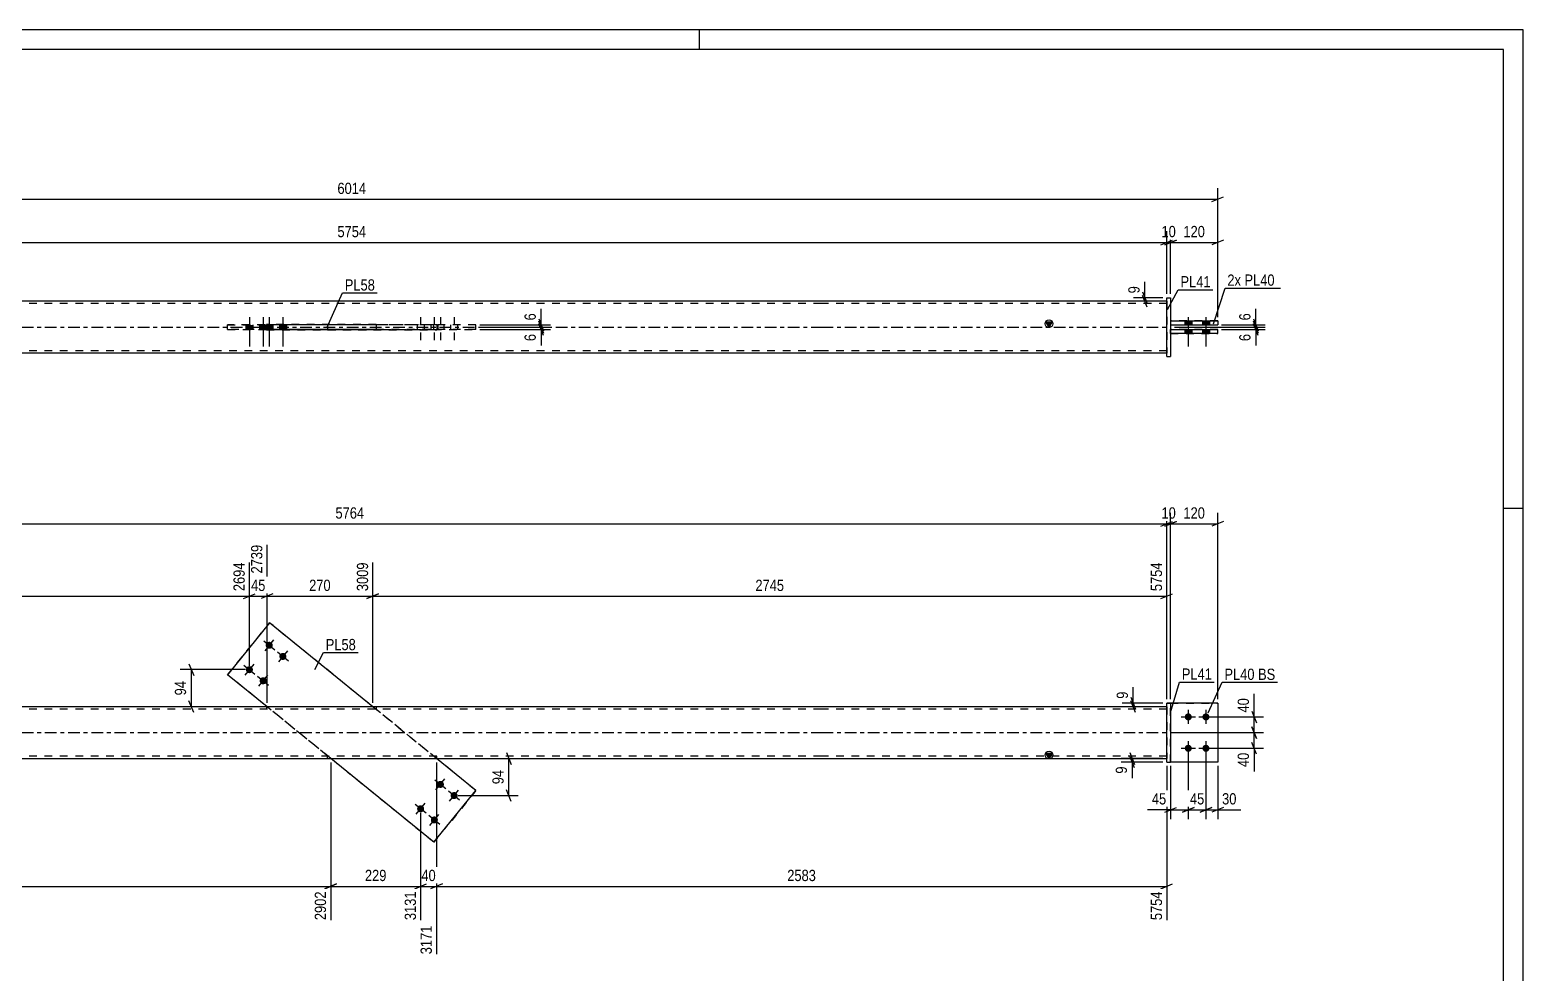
# Model space of a CAD drawing. Header units: millimetres. Extents: x 0 to 594, y 0 to 420.
# Drawn here: x 213.3 to 594, y 179.6 to 420 of the extents above; entities that cross this region are included whole.
import ezdxf

# ---------------------------------------------------------------- set-up
doc = ezdxf.new("R2010")
doc.units = ezdxf.units.MM
doc.linetypes.add('DXK_LINE_DOT2', pattern=[3.9198, 1.9599, -1.9599])
doc.linetypes.add('DXK_LINE_DOT3', pattern=[5.9187, 2.979, -0.9799, 0.9799, -0.9799])
doc.styles.add('Arial Narrow', font='ARIALN.TTF', dxfattribs={"height": 0.2})

# ---------------------------------------------------------------- blocks, each defined once
blk = doc.blocks.new('Unknown-582685594-1127')
at = {"color": 5, "linetype": 'Continuous'}
for p, q in [((594, 420), (0, 420)), ((384, 415), (384, 420)), ((594, 0), (594, 420)), ((589, 415), (5, 415)), ((589, 5), (589, 415)), ((594, 298), (589, 298))]:
    blk.add_line(p, q, dxfattribs=at)
blk = doc.blocks.new('Part-582685594-1683 - 1672')
at = {"linetype": 'Continuous'}
blk.add_hatch(color=2, dxfattribs=at).paths.add_polyline_path([(473.14, 234.32), (472.34, 235.72), (473.94, 235.72)])
at = {"color": 2, "linetype": 'Continuous'}
for p, q in [((415.04, 247.52), (175.74, 247.52)), ((503.14, 247.52), (415.14, 247.52)), ((175.74, 234.32), (415.04, 234.32)), ((415.14, 234.32), (503.14, 234.32)), ((473.14, 234.32), (472.34, 235.72)), ((472.34, 235.72), (473.94, 235.72)), ((473.94, 235.72), (473.14, 234.32))]:
    blk.add_line(p, q, dxfattribs=at)
at = {"color": 7, "linetype": 'DXK_LINE_DOT2'}
for p, q in [((273.69, 247.52), (273.69, 246.92)), ((301.59, 247.52), (301.59, 246.92)), ((503.14, 247.52), (503.14, 234.32)), ((415.04, 246.92), (175.74, 246.92)), ((503.14, 246.92), (415.14, 246.92)), ((415.04, 234.92), (175.74, 234.92)), ((289.2, 234.32), (289.2, 234.92)), ((317.1, 234.32), (317.1, 234.92)), ((503.14, 234.92), (415.14, 234.92))]:
    blk.add_line(p, q, dxfattribs=at)
at = {"color": 7, "linetype": 'DXK_LINE_DOT3'}
for p, q in [((175.74, 240.92), (415.04, 240.92)), ((415.14, 240.92), (503.14, 240.92))]:
    blk.add_line(p, q, dxfattribs=at)
at = {"color": 2, "linetype": 'Continuous'}
blk.add_circle((473.14, 235.22), 1, dxfattribs=at)
blk = doc.blocks.new('Part-582685594-1688 - 1672')
at = {"color": 2, "linetype": 'Continuous'}
for p, q in [((516.14, 248.42), (504.14, 248.42)), ((516.14, 248.42), (516.14, 248.42)), ((516.14, 248.42), (516.14, 233.42)), ((516.14, 233.42), (504.14, 233.42))]:
    blk.add_line(p, q, dxfattribs=at)
at = {"color": 7, "linetype": 'DXK_LINE_DOT2'}
for p, q in [((516.14, 248.42), (504.14, 248.42)), ((504.14, 248.42), (504.14, 248.42)), ((504.14, 233.42), (504.14, 248.42)), ((516.14, 248.42), (516.14, 248.42)), ((516.14, 233.42), (504.14, 233.42))]:
    blk.add_line(p, q, dxfattribs=at)
blk = doc.blocks.new('Part-582685594-1693 - 1672')
at = {"color": 7, "linetype": 'DXK_LINE_DOT2'}
for p, q in [((504.14, 248.42), (516.14, 248.42)), ((516.14, 248.42), (504.14, 248.42)), ((504.14, 248.42), (504.14, 248.42)), ((504.14, 233.42), (504.14, 248.42)), ((516.14, 248.42), (516.14, 248.42)), ((516.14, 248.42), (516.14, 233.42)), ((516.14, 233.42), (504.14, 233.42)), ((516.14, 233.42), (504.14, 233.42))]:
    blk.add_line(p, q, dxfattribs=at)
blk = doc.blocks.new('Part-582685594-1698 - 1672')
at = {"color": 2, "linetype": 'Continuous'}
for p, q in [((504.14, 248.42), (503.14, 248.42)), ((503.14, 233.42), (503.14, 248.42)), ((504.14, 248.42), (504.14, 233.42)), ((503.14, 233.42), (503.14, 233.42)), ((503.14, 233.42), (504.14, 233.42))]:
    blk.add_line(p, q, dxfattribs=at)
at = {"color": 7, "linetype": 'DXK_LINE_DOT2'}
for p, q in [((503.14, 248.42), (503.14, 248.42)), ((503.14, 248.42), (504.14, 248.42)), ((504.14, 248.42), (504.14, 248.42)), ((503.14, 233.42), (504.14, 233.42))]:
    blk.add_line(p, q, dxfattribs=at)
blk = doc.blocks.new('Part-582685594-1718 - 1672')
at = {"color": 2, "linetype": 'Continuous'}
for p, q in [((274.46, 268.87), (263.74, 255.68)), ((274.46, 268.87), (274.46, 268.87)), ((300.75, 247.52), (274.46, 268.87)), ((273.79, 247.52), (263.74, 255.68)), ((263.74, 255.68), (263.74, 255.68)), ((316.32, 212.96), (290.04, 234.32)), ((327.04, 226.16), (317, 234.32)), ((316.32, 212.96), (327.04, 226.16)), ((327.04, 226.16), (327.04, 226.16)), ((316.32, 212.96), (316.32, 212.96))]:
    blk.add_line(p, q, dxfattribs=at)
at = {"color": 7, "linetype": 'DXK_LINE_DOT2'}
for p, q in [((263.74, 255.68), (274.46, 268.87)), ((327.04, 226.16), (274.46, 268.87)), ((316.32, 212.96), (263.74, 255.68)), ((290.04, 234.32), (273.79, 247.52)), ((317, 234.32), (300.75, 247.52)), ((327.04, 226.16), (316.32, 212.96))]:
    blk.add_line(p, q, dxfattribs=at)
blk = doc.blocks.new('Bolt-582685594-1719 - 1672')
at = {"linetype": 'Continuous'}
for points in [[(508.64, 245.82), (508.83, 245.8), (509.01, 245.74), (509.17, 245.65), (509.31, 245.52), (509.42, 245.37), (509.49, 245.2), (509.53, 245.01), (509.53, 244.82), (509.49, 244.64), (509.42, 244.47), (509.31, 244.32), (509.17, 244.19), (509.01, 244.1), (508.83, 244.04), (508.64, 244.02), (508.45, 244.04), (508.27, 244.1), (508.11, 244.19), (507.97, 244.32), (507.86, 244.47), (507.78, 244.64), (507.74, 244.82), (507.74, 245.01), (507.78, 245.2), (507.86, 245.37), (507.97, 245.52), (508.11, 245.65), (508.27, 245.74), (508.45, 245.8)], [(513.14, 245.82), (513.33, 245.8), (513.51, 245.74), (513.67, 245.65), (513.81, 245.52), (513.92, 245.37), (513.99, 245.2), (514.03, 245.01), (514.03, 244.82), (513.99, 244.64), (513.92, 244.47), (513.81, 244.32), (513.67, 244.19), (513.51, 244.1), (513.33, 244.04), (513.14, 244.02), (512.95, 244.04), (512.77, 244.1), (512.61, 244.19), (512.47, 244.32), (512.36, 244.47), (512.28, 244.64), (512.24, 244.82), (512.24, 245.01), (512.28, 245.2), (512.36, 245.37), (512.47, 245.52), (512.61, 245.65), (512.77, 245.74), (512.95, 245.8)], [(508.64, 237.82), (508.83, 237.8), (509.01, 237.74), (509.17, 237.65), (509.31, 237.52), (509.42, 237.37), (509.49, 237.2), (509.53, 237.01), (509.53, 236.82), (509.49, 236.64), (509.42, 236.47), (509.31, 236.32), (509.17, 236.19), (509.01, 236.1), (508.83, 236.04), (508.64, 236.02), (508.45, 236.04), (508.27, 236.1), (508.11, 236.19), (507.97, 236.32), (507.86, 236.47), (507.78, 236.64), (507.74, 236.82), (507.74, 237.01), (507.78, 237.2), (507.86, 237.37), (507.97, 237.52), (508.11, 237.65), (508.27, 237.74), (508.45, 237.8)], [(513.14, 237.82), (513.33, 237.8), (513.51, 237.74), (513.67, 237.65), (513.81, 237.52), (513.92, 237.37), (513.99, 237.2), (514.03, 237.01), (514.03, 236.82), (513.99, 236.64), (513.92, 236.47), (513.81, 236.32), (513.67, 236.19), (513.51, 236.1), (513.33, 236.04), (513.14, 236.02), (512.95, 236.04), (512.77, 236.1), (512.61, 236.19), (512.47, 236.32), (512.36, 236.47), (512.28, 236.64), (512.24, 236.82), (512.24, 237.01), (512.28, 237.2), (512.36, 237.37), (512.47, 237.52), (512.61, 237.65), (512.77, 237.74), (512.95, 237.8)]]:
    blk.add_hatch(color=1, dxfattribs=at).paths.add_polyline_path(points)
at = {"color": 1, "linetype": 'Continuous'}
for p, q in [((506.84, 244.92), (510.44, 244.92)), ((508.64, 246.72), (508.64, 243.12)), ((511.34, 244.92), (514.94, 244.92)), ((513.14, 246.72), (513.14, 243.12)), ((506.84, 236.92), (510.44, 236.92)), ((508.64, 238.72), (508.64, 235.12)), ((511.34, 236.92), (514.94, 236.92)), ((513.14, 238.72), (513.14, 235.12))]:
    blk.add_line(p, q, dxfattribs=at)
blk = doc.blocks.new('Bolt-582685594-1721 - 1672')
at = {"linetype": 'Continuous'}
for points in [[(274.34, 264.07), (274.53, 264.05), (274.71, 263.99), (274.87, 263.9), (275.01, 263.77), (275.12, 263.62), (275.2, 263.45), (275.24, 263.27), (275.24, 263.08), (275.2, 262.89), (275.12, 262.72), (275.01, 262.57), (274.87, 262.44), (274.71, 262.35), (274.53, 262.29), (274.34, 262.27), (274.16, 262.29), (273.98, 262.35), (273.81, 262.44), (273.67, 262.57), (273.56, 262.72), (273.49, 262.89), (273.45, 263.08), (273.45, 263.27), (273.49, 263.45), (273.56, 263.62), (273.67, 263.77), (273.81, 263.9), (273.98, 263.99), (274.16, 264.05)], [(277.84, 261.23), (278.02, 261.21), (278.2, 261.16), (278.36, 261.06), (278.5, 260.94), (278.61, 260.78), (278.69, 260.61), (278.73, 260.43), (278.73, 260.24), (278.69, 260.06), (278.61, 259.88), (278.5, 259.73), (278.36, 259.61), (278.2, 259.51), (278.02, 259.45), (277.84, 259.43), (277.65, 259.45), (277.47, 259.51), (277.31, 259.61), (277.17, 259.73), (277.06, 259.88), (276.98, 260.06), (276.94, 260.24), (276.94, 260.43), (276.98, 260.61), (277.06, 260.78), (277.17, 260.94), (277.31, 261.06), (277.47, 261.16), (277.65, 261.21)], [(269.3, 257.86), (269.49, 257.84), (269.66, 257.79), (269.83, 257.69), (269.97, 257.57), (270.08, 257.41), (270.15, 257.24), (270.19, 257.06), (270.19, 256.87), (270.15, 256.68), (270.08, 256.51), (269.97, 256.36), (269.83, 256.23), (269.66, 256.14), (269.49, 256.08), (269.3, 256.06), (269.11, 256.08), (268.93, 256.14), (268.77, 256.23), (268.63, 256.36), (268.52, 256.51), (268.44, 256.68), (268.4, 256.87), (268.4, 257.06), (268.44, 257.24), (268.52, 257.41), (268.63, 257.57), (268.77, 257.69), (268.93, 257.79), (269.11, 257.84)], [(272.79, 255.03), (272.98, 255.01), (273.16, 254.95), (273.32, 254.85), (273.46, 254.73), (273.57, 254.58), (273.65, 254.4), (273.69, 254.22), (273.69, 254.03), (273.65, 253.85), (273.57, 253.68), (273.46, 253.52), (273.32, 253.4), (273.16, 253.3), (272.98, 253.25), (272.79, 253.23), (272.6, 253.25), (272.42, 253.3), (272.26, 253.4), (272.12, 253.52), (272.01, 253.68), (271.94, 253.85), (271.9, 254.03), (271.9, 254.22), (271.94, 254.4), (272.01, 254.58), (272.12, 254.73), (272.26, 254.85), (272.42, 254.95), (272.6, 255.01)]]:
    blk.add_hatch(color=1, dxfattribs=at).paths.add_polyline_path(points)
at = {"color": 1, "linetype": 'Continuous'}
for p, q in [((272.95, 264.31), (275.74, 262.04)), ((275.48, 264.57), (273.21, 261.78)), ((276.44, 261.47), (279.23, 259.2)), ((278.97, 261.73), (276.7, 258.94)), ((267.9, 258.1), (270.7, 255.83)), ((270.43, 258.36), (268.16, 255.57)), ((271.39, 255.26), (274.19, 252.99)), ((273.93, 255.52), (271.66, 252.73))]:
    blk.add_line(p, q, dxfattribs=at)
blk = doc.blocks.new('Bolt-582685594-1722 - 1672')
at = {"linetype": 'Continuous'}
for points in [[(317.99, 228.61), (318.18, 228.59), (318.36, 228.53), (318.52, 228.44), (318.66, 228.31), (318.77, 228.16), (318.85, 227.99), (318.89, 227.8), (318.89, 227.62), (318.85, 227.43), (318.77, 227.26), (318.66, 227.11), (318.52, 226.98), (318.36, 226.89), (318.18, 226.83), (317.99, 226.81), (317.81, 226.83), (317.63, 226.89), (317.46, 226.98), (317.32, 227.11), (317.21, 227.26), (317.14, 227.43), (317.1, 227.62), (317.1, 227.8), (317.14, 227.99), (317.21, 228.16), (317.32, 228.31), (317.46, 228.44), (317.63, 228.53), (317.81, 228.59)], [(321.48, 225.77), (321.67, 225.75), (321.85, 225.69), (322.01, 225.6), (322.15, 225.47), (322.26, 225.32), (322.34, 225.15), (322.38, 224.97), (322.38, 224.78), (322.34, 224.59), (322.26, 224.42), (322.15, 224.27), (322.01, 224.14), (321.85, 224.05), (321.67, 223.99), (321.48, 223.97), (321.3, 223.99), (321.12, 224.05), (320.96, 224.14), (320.82, 224.27), (320.71, 224.42), (320.63, 224.59), (320.59, 224.78), (320.59, 224.97), (320.63, 225.15), (320.71, 225.32), (320.82, 225.47), (320.96, 225.6), (321.12, 225.69), (321.3, 225.75)], [(312.95, 222.4), (313.13, 222.38), (313.31, 222.32), (313.48, 222.23), (313.62, 222.1), (313.73, 221.95), (313.8, 221.78), (313.84, 221.59), (313.84, 221.41), (313.8, 221.22), (313.73, 221.05), (313.62, 220.9), (313.48, 220.77), (313.31, 220.68), (313.13, 220.62), (312.95, 220.6), (312.76, 220.62), (312.58, 220.68), (312.42, 220.77), (312.28, 220.9), (312.17, 221.05), (312.09, 221.22), (312.05, 221.41), (312.05, 221.59), (312.09, 221.78), (312.17, 221.95), (312.28, 222.1), (312.42, 222.23), (312.58, 222.32), (312.76, 222.38)], [(316.44, 219.56), (316.63, 219.54), (316.81, 219.48), (316.97, 219.39), (317.11, 219.26), (317.22, 219.11), (317.3, 218.94), (317.34, 218.76), (317.34, 218.57), (317.3, 218.38), (317.22, 218.21), (317.11, 218.06), (316.97, 217.93), (316.81, 217.84), (316.63, 217.78), (316.44, 217.76), (316.25, 217.78), (316.07, 217.84), (315.91, 217.93), (315.77, 218.06), (315.66, 218.21), (315.58, 218.38), (315.55, 218.57), (315.55, 218.76), (315.58, 218.94), (315.66, 219.11), (315.77, 219.26), (315.91, 219.39), (316.07, 219.48), (316.25, 219.54)]]:
    blk.add_hatch(color=1, dxfattribs=at).paths.add_polyline_path(points)
at = {"color": 1, "linetype": 'Continuous'}
for p, q in [((319.39, 226.57), (316.6, 228.84)), ((316.86, 226.31), (319.13, 229.11)), ((322.88, 223.74), (320.09, 226.01)), ((320.35, 223.47), (322.62, 226.27)), ((314.34, 220.37), (311.55, 222.64)), ((311.81, 220.1), (314.08, 222.9)), ((317.84, 217.53), (315.04, 219.8)), ((315.31, 217.27), (317.58, 220.06))]:
    blk.add_line(p, q, dxfattribs=at)
blk = doc.blocks.new('Bolt-582685594-1367 - 1364')
at = {"linetype": 'Continuous'}
for points in [[(509.54, 345.83), (507.74, 345.83), (507.74, 344.83), (509.54, 344.83)], [(509.54, 345.83), (507.74, 345.83), (507.74, 344.83), (509.54, 344.83)], [(509.54, 343.63), (507.74, 343.63), (507.74, 342.63), (509.54, 342.63)], [(509.54, 343.63), (507.74, 343.63), (507.74, 342.63), (509.54, 342.63)], [(514.04, 345.83), (512.24, 345.83), (512.24, 344.83), (514.04, 344.83)], [(514.04, 345.83), (512.24, 345.83), (512.24, 344.83), (514.04, 344.83)], [(514.04, 343.63), (512.24, 343.63), (512.24, 342.63), (514.04, 342.63)], [(514.04, 343.63), (512.24, 343.63), (512.24, 342.63), (514.04, 342.63)]]:
    blk.add_hatch(color=1, dxfattribs=at).paths.add_polyline_path(points)
at = {"color": 1, "linetype": 'Continuous'}
for p, q in [((508.64, 346.83), (508.64, 339.33)), ((508.64, 346.83), (508.64, 339.33)), ((513.14, 346.83), (513.14, 339.33)), ((513.14, 346.83), (513.14, 339.33)), ((507.74, 345.83), (507.74, 344.83)), ((507.74, 345.83), (507.74, 344.83)), ((507.74, 343.63), (507.74, 342.63)), ((507.74, 343.63), (507.74, 342.63)), ((509.54, 345.83), (509.54, 344.83)), ((509.54, 345.83), (509.54, 344.83)), ((509.54, 343.63), (509.54, 342.63)), ((509.54, 343.63), (509.54, 342.63)), ((512.24, 345.83), (512.24, 344.83)), ((512.24, 345.83), (512.24, 344.83)), ((512.24, 343.63), (512.24, 342.63)), ((512.24, 343.63), (512.24, 342.63)), ((514.04, 345.83), (514.04, 344.83)), ((514.04, 345.83), (514.04, 344.83)), ((514.04, 343.63), (514.04, 342.63)), ((514.04, 343.63), (514.04, 342.63))]:
    blk.add_line(p, q, dxfattribs=at)
blk = doc.blocks.new('Part-582685594-1402 - 1364')
at = {"linetype": 'Continuous'}
blk.add_hatch(color=2, dxfattribs=at).paths.add_polyline_path([(473.14, 344.23), (472.34, 345.63), (473.94, 345.63)])
at = {"color": 2, "linetype": 'Continuous'}
for p, q in [((415.04, 350.83), (175.74, 350.83)), ((503.14, 350.83), (415.14, 350.83)), ((273.69, 344.93), (301.59, 344.93)), ((273.69, 344.93), (273.69, 344.83)), ((273.69, 343.63), (273.69, 343.53)), ((273.69, 343.53), (273.69, 343.53)), ((301.59, 343.53), (273.69, 343.53)), ((289.2, 344.93), (289.2, 344.83)), ((289.2, 343.53), (289.2, 343.63)), ((301.59, 344.93), (301.59, 343.53)), ((473.14, 344.23), (472.34, 345.63)), ((472.34, 345.63), (473.94, 345.63)), ((473.94, 345.63), (473.14, 344.23)), ((415.04, 337.63), (175.74, 337.63)), ((503.14, 337.63), (415.14, 337.63))]:
    blk.add_line(p, q, dxfattribs=at)
at = {"color": 7, "linetype": 'DXK_LINE_DOT2'}
for p, q in [((415.04, 350.23), (175.74, 350.23)), ((503.14, 350.23), (415.14, 350.23)), ((503.14, 350.83), (503.14, 337.63)), ((301.59, 344.93), (273.69, 344.93)), ((273.69, 343.53), (273.69, 344.83)), ((273.69, 343.53), (301.59, 343.53)), ((289.2, 344.93), (289.2, 344.93)), ((289.2, 344.93), (289.2, 344.93)), ((289.2, 344.93), (317.1, 344.93)), ((289.2, 344.93), (317.1, 344.93)), ((289.2, 344.83), (289.2, 343.53)), ((317.1, 343.53), (289.2, 343.53)), ((289.2, 343.53), (289.2, 343.53)), ((289.2, 343.53), (317.1, 343.53)), ((317.1, 344.93), (317.1, 343.53)), ((415.04, 338.23), (175.74, 338.23)), ((503.14, 338.23), (415.14, 338.23))]:
    blk.add_line(p, q, dxfattribs=at)
at = {"color": 7, "linetype": 'DXK_LINE_DOT3'}
for p, q in [((175.74, 344.23), (415.04, 344.23)), ((415.14, 344.23), (503.14, 344.23))]:
    blk.add_line(p, q, dxfattribs=at)
at = {"color": 2, "linetype": 'Continuous'}
blk.add_circle((473.14, 345.13), 1, dxfattribs=at)
blk = doc.blocks.new('Bolt-582685594-1370 - 1364')
at = {"color": 1, "linetype": 'DXK_LINE_DOT2'}
for p, q in [((312.95, 346.83), (312.95, 339.33)), ((316.44, 346.83), (316.44, 339.33)), ((317.99, 346.83), (317.99, 339.33)), ((321.48, 346.83), (321.48, 339.33)), ((312.05, 344.83), (312.05, 343.63)), ((313.85, 344.83), (313.85, 343.63)), ((315.54, 344.83), (315.54, 343.63)), ((317.09, 344.83), (317.09, 343.63)), ((317.34, 344.83), (317.34, 343.63)), ((318.89, 344.83), (318.89, 343.63)), ((320.58, 344.83), (320.58, 343.63)), ((322.38, 344.83), (322.38, 343.63))]:
    blk.add_line(p, q, dxfattribs=at)
blk = doc.blocks.new('Bolt-582685594-1371 - 1364')
at = {"linetype": 'Continuous'}
for points in [[(270.2, 344.83), (268.4, 344.83), (268.4, 343.63), (270.2, 343.63)], [(273.69, 344.83), (271.89, 344.83), (271.89, 343.63), (273.69, 343.63)], [(275.24, 344.83), (273.44, 344.83), (273.44, 343.63), (275.24, 343.63)], [(278.74, 344.83), (276.94, 344.83), (276.94, 343.63), (278.74, 343.63)]]:
    blk.add_hatch(color=1, dxfattribs=at).paths.add_polyline_path(points)
at = {"color": 1, "linetype": 'Continuous'}
for p, q in [((269.3, 346.83), (269.3, 339.33)), ((272.79, 346.83), (272.79, 339.33)), ((274.34, 346.83), (274.34, 339.33)), ((277.84, 346.83), (277.84, 339.33)), ((268.4, 344.83), (268.4, 343.63)), ((270.2, 344.83), (270.2, 343.63)), ((271.89, 344.83), (271.89, 343.63)), ((273.44, 344.83), (273.44, 343.63)), ((273.69, 344.83), (273.69, 343.63)), ((275.24, 344.83), (275.24, 343.63)), ((276.94, 344.83), (276.94, 343.63)), ((278.74, 344.83), (278.74, 343.63))]:
    blk.add_line(p, q, dxfattribs=at)
blk = doc.blocks.new('Part-582685594-1417 - 1364')
at = {"color": 2, "linetype": 'Continuous'}
for p, q in [((504.14, 343.63), (516.14, 343.63)), ((504.14, 342.63), (504.14, 343.63)), ((516.14, 342.63), (504.14, 342.63)), ((516.14, 342.63), (516.14, 343.63))]:
    blk.add_line(p, q, dxfattribs=at)
at = {"color": 7, "linetype": 'DXK_LINE_DOT2'}
for p, q in [((516.14, 343.63), (504.14, 343.63)), ((504.14, 342.63), (516.14, 342.63))]:
    blk.add_line(p, q, dxfattribs=at)
blk = doc.blocks.new('Part-582685594-1422 - 1364')
at = {"color": 2, "linetype": 'Continuous'}
for p, q in [((504.14, 345.83), (516.14, 345.83)), ((504.14, 345.83), (504.14, 344.83)), ((504.14, 344.83), (516.14, 344.83)), ((516.14, 345.83), (516.14, 344.83))]:
    blk.add_line(p, q, dxfattribs=at)
at = {"color": 7, "linetype": 'DXK_LINE_DOT2'}
for p, q in [((504.14, 345.83), (504.14, 345.83)), ((516.14, 345.83), (504.14, 345.83)), ((504.14, 344.83), (516.14, 344.83)), ((516.14, 345.83), (516.14, 345.83))]:
    blk.add_line(p, q, dxfattribs=at)
blk = doc.blocks.new('Part-582685594-1437 - 1364')
at = {"color": 2, "linetype": 'Continuous'}
for p, q in [((503.14, 351.73), (503.14, 351.73)), ((503.14, 336.73), (503.14, 351.73)), ((503.14, 351.73), (504.14, 351.73)), ((504.14, 351.73), (504.14, 351.73)), ((504.14, 351.73), (504.14, 336.73)), ((503.14, 336.73), (504.14, 336.73)), ((503.14, 336.73), (503.14, 336.73)), ((504.14, 336.73), (504.14, 336.73))]:
    blk.add_line(p, q, dxfattribs=at)
at = {"color": 7, "linetype": 'DXK_LINE_DOT2'}
for p, q in [((503.14, 351.73), (503.14, 351.73)), ((503.14, 351.73), (504.14, 351.73)), ((503.14, 336.73), (504.14, 336.73))]:
    blk.add_line(p, q, dxfattribs=at)
blk = doc.blocks.new('Part-582685594-1467 - 1364')
at = {"color": 2, "linetype": 'Continuous'}
for p, q in [((263.74, 343.63), (263.74, 344.83)), ((274.46, 343.63), (274.46, 344.83)), ((301.59, 344.83), (274.46, 344.83)), ((301.59, 343.63), (274.46, 343.63))]:
    blk.add_line(p, q, dxfattribs=at)
at = {"color": 7, "linetype": 'DXK_LINE_DOT2'}
for p, q in [((316.32, 344.83), (263.74, 344.83)), ((263.74, 344.83), (274.46, 344.83)), ((263.74, 343.63), (316.32, 343.63)), ((274.46, 343.63), (263.74, 343.63)), ((327.04, 344.83), (301.59, 344.83)), ((327.04, 343.63), (301.59, 343.63)), ((316.32, 343.63), (316.32, 344.83)), ((327.04, 344.83), (316.32, 344.83)), ((316.32, 343.63), (327.04, 343.63)), ((327.04, 343.63), (327.04, 344.83))]:
    blk.add_line(p, q, dxfattribs=at)
blk = doc.blocks.new('StraightDimension-582685594-1758 - 1672')
at = {"color": 7, "linetype": 'Continuous'}
for p, q in [((273.79, 248.52), (273.79, 288.78)), ((300.75, 248.51), (300.75, 284.28)), ((275.29, 276.27), (272.29, 275.07)), ((273.79, 275.67), (300.75, 275.67)), ((299.25, 275.07), (302.25, 276.27))]:
    blk.add_line(p, q, dxfattribs=at)
at = {"color": 0, "linetype": 'Continuous'}
blk.add_wipeout([(300.15, 284.88), (295.95, 284.88), (295.95, 276.37), (300.15, 276.37)], dxfattribs=at)
at = {"color": 0}
blk.add_wipeout([(290.61, 276.42), (290.61, 280.62), (283.93, 280.62), (283.93, 276.42)], dxfattribs=at)
at = {"color": 3, "linetype": 'Continuous', "style": 'Arial Narrow'}
blk.add_text('3009', height=2.863, rotation=90.0002, dxfattribs=at).set_placement((299.55, 276.97))
at = {"color": 3, "style": 'Arial Narrow'}
blk.add_text('270', height=2.863, dxfattribs=at).set_placement((284.53, 277.02))
blk = doc.blocks.new('StraightDimension-582685594-1742 - 1672')
at = {"color": 7, "linetype": 'Continuous'}
for p, q in [((273.79, 248.52), (273.79, 288.78)), ((269.3, 257.96), (269.3, 284.28)), ((267.8, 275.07), (270.8, 276.27)), ((269.3, 275.67), (273.79, 275.67)), ((275.29, 276.27), (272.29, 275.07))]:
    blk.add_line(p, q, dxfattribs=at)
at = {"color": 0}
blk.add_wipeout([(273.97, 276.42), (273.97, 280.62), (269.12, 280.62), (269.12, 276.42)], dxfattribs=at)
at = {"color": 0, "linetype": 'Continuous'}
blk.add_wipeout([(273.19, 289.38), (268.99, 289.38), (268.99, 280.87), (273.19, 280.87)], dxfattribs=at)
at = {"color": 3, "linetype": 'Continuous', "style": 'Arial Narrow'}
blk.add_text('2739', height=2.863, rotation=90.0002, dxfattribs=at).set_placement((272.59, 281.47))
at = {"color": 3, "style": 'Arial Narrow'}
blk.add_text('45', height=2.863, dxfattribs=at).set_placement((269.72, 277.02))
blk = doc.blocks.new('StraightDimension-582685594-1814 - 1672')
at = {"color": 7, "linetype": 'Continuous'}
for p, q in [((317, 233.32), (317, 184.43)), ((503.14, 232.42), (503.14, 193.13)), ((318.5, 202.34), (315.5, 201.14)), ((501.64, 201.14), (504.64, 202.34)), ((317, 201.74), (503.14, 201.74))]:
    blk.add_line(p, q, dxfattribs=at)
at = {"color": 0}
blk.add_wipeout([(414.32, 202.49), (414.32, 206.69), (405.81, 206.69), (405.81, 202.49)], dxfattribs=at)
at = {"color": 0, "linetype": 'Continuous'}
blk.add_wipeout([(502.54, 201.04), (498.34, 201.04), (498.34, 192.53), (502.54, 192.53)], dxfattribs=at)
at = {"color": 3, "style": 'Arial Narrow'}
blk.add_text('2583', height=2.863, dxfattribs=at).set_placement((406.41, 203.09))
at = {"color": 3, "linetype": 'Continuous', "style": 'Arial Narrow'}
blk.add_text('5754', height=2.863, rotation=90.0002, dxfattribs=at).set_placement((501.94, 193.13))
blk = doc.blocks.new('StraightDimension-582685594-1963 - 1672')
at = {"color": 7, "linetype": 'Continuous'}
for p, q in [((318.1, 234.32), (337.85, 234.32)), ((334.85, 235.82), (336.05, 232.82)), ((335.45, 224.87), (335.45, 234.32)), ((322.49, 224.87), (337.85, 224.87)), ((336.05, 223.37), (334.85, 226.37))]:
    blk.add_line(p, q, dxfattribs=at)
at = {"color": 0}
blk.add_wipeout([(334.7, 232.02), (330.5, 232.02), (330.5, 227.17), (334.7, 227.17)], dxfattribs=at)
at = {"color": 3, "style": 'Arial Narrow'}
blk.add_text('94', height=2.863, rotation=90.0002, dxfattribs=at).set_placement((334.1, 227.77))
blk = doc.blocks.new('StraightDimension-582685594-1987 - 1672')
at = {"color": 7, "linetype": 'Continuous'}
for p, q in [((514.14, 244.92), (527.85, 244.92)), ((524.85, 246.42), (526.05, 243.42)), ((525.45, 240.92), (525.45, 244.92)), ((504.14, 240.92), (527.85, 240.92)), ((526.05, 239.42), (524.85, 242.42))]:
    blk.add_line(p, q, dxfattribs=at)
at = {"color": 0}
blk.add_wipeout([(524.7, 250.3), (520.5, 250.3), (520.5, 245.44), (524.7, 245.44)], dxfattribs=at)
at = {"color": 7, "linetype": 'Continuous'}
blk.add_line((525.45, 244.92), (525.45, 250.82), dxfattribs=at)
blk.add_line((525.45, 244.92), (525.45, 250.82), dxfattribs=at)
at = {"color": 3, "style": 'Arial Narrow'}
blk.add_text('40', height=2.863, rotation=90.0002, dxfattribs=at).set_placement((524.1, 246.04))
blk = doc.blocks.new('StraightDimension-582685594-1732 - 1672')
at = {"color": 7, "linetype": 'Continuous'}
for p, q in [((269.3, 257.96), (269.3, 284.28)), ((87.64, 248.52), (87.64, 278.8)), ((89.14, 276.27), (86.14, 275.07)), ((87.64, 275.67), (269.3, 275.67)), ((267.8, 275.07), (270.8, 276.27))]:
    blk.add_line(p, q, dxfattribs=at)
at = {"color": 0, "linetype": 'Continuous'}
for points in [[(268.7, 284.88), (264.5, 284.88), (264.5, 276.37), (268.7, 276.37)], [(87.04, 279.4), (82.84, 279.4), (82.84, 276.37), (87.04, 276.37)]]:
    blk.add_wipeout(points, dxfattribs=at)
at = {"color": 0}
blk.add_wipeout([(182.73, 276.42), (182.73, 280.62), (174.22, 280.62), (174.22, 276.42)], dxfattribs=at)
at = {"color": 3, "linetype": 'Continuous', "style": 'Arial Narrow'}
for s, height, p in [('2694', 2.863, (268.1, 276.97)), ('0', 2.86, (86.44, 276.97))]:
    blk.add_text(s, height=height, rotation=90.0002, dxfattribs=at).set_placement(p)
at = {"color": 3, "style": 'Arial Narrow'}
blk.add_text('2694', height=2.863, dxfattribs=at).set_placement((174.82, 277.02))
blk = doc.blocks.new('StraightDimension-582685594-1909 - 1672')
at = {"color": 7, "linetype": 'Continuous'}
for p, q in [((504.14, 232.42), (504.14, 218.87)), ((508.64, 235.92), (508.64, 218.87)), ((502.64, 220.67), (505.64, 221.87)), ((504.14, 221.27), (508.64, 221.27)), ((510.14, 221.87), (507.14, 220.67))]:
    blk.add_line(p, q, dxfattribs=at)
at = {"color": 0}
blk.add_wipeout([(503.61, 222.02), (503.61, 226.22), (498.76, 226.22), (498.76, 222.02)], dxfattribs=at)
at = {"color": 7, "linetype": 'Continuous'}
blk.add_line((504.14, 221.27), (498.23, 221.27), dxfattribs=at)
blk.add_line((504.14, 221.27), (498.23, 221.27), dxfattribs=at)
at = {"color": 3, "style": 'Arial Narrow'}
blk.add_text('45', height=2.863, dxfattribs=at).set_placement((499.36, 222.62))
blk = doc.blocks.new('StraightDimension-582685594-1774 - 1672')
at = {"color": 7, "linetype": 'Continuous'}
for p, q in [((300.75, 248.51), (300.75, 284.28)), ((503.14, 249.42), (503.14, 284.28)), ((302.25, 276.27), (299.25, 275.07)), ((300.75, 275.67), (503.14, 275.67)), ((501.64, 275.07), (504.64, 276.27))]:
    blk.add_line(p, q, dxfattribs=at)
at = {"color": 0, "linetype": 'Continuous'}
blk.add_wipeout([(502.54, 284.88), (498.34, 284.88), (498.34, 276.37), (502.54, 276.37)], dxfattribs=at)
at = {"color": 0}
blk.add_wipeout([(406.2, 276.42), (406.2, 280.62), (397.69, 280.62), (397.69, 276.42)], dxfattribs=at)
at = {"color": 3, "linetype": 'Continuous', "style": 'Arial Narrow'}
blk.add_text('5754', height=2.863, rotation=90.0002, dxfattribs=at).set_placement((501.94, 276.97))
at = {"color": 3, "style": 'Arial Narrow'}
blk.add_text('2745', height=2.863, dxfattribs=at).set_placement((398.29, 277.02))
blk = doc.blocks.new('StraightDimension-582685594-1826 - 1672')
at = {"color": 7, "linetype": 'Continuous'}
for p, q in [((317, 233.32), (317, 184.43)), ((312.95, 220.5), (312.95, 193.13)), ((311.45, 201.14), (314.45, 202.34)), ((318.5, 202.34), (315.5, 201.14)), ((312.95, 201.74), (317, 201.74))]:
    blk.add_line(p, q, dxfattribs=at)
at = {"color": 0}
blk.add_wipeout([(317.4, 202.49), (317.4, 206.69), (312.54, 206.69), (312.54, 202.49)], dxfattribs=at)
at = {"color": 0, "linetype": 'Continuous'}
blk.add_wipeout([(316.4, 192.34), (312.2, 192.34), (312.2, 183.83), (316.4, 183.83)], dxfattribs=at)
at = {"color": 3, "style": 'Arial Narrow'}
blk.add_text('40', height=2.863, dxfattribs=at).set_placement((313.14, 203.09))
at = {"color": 3, "linetype": 'Continuous', "style": 'Arial Narrow'}
blk.add_text('3171', height=2.863, rotation=90.0002, dxfattribs=at).set_placement((315.8, 184.43))
blk = doc.blocks.new('StraightDimension-582685594-2032 - 1672')
at = {"color": 7, "linetype": 'Continuous'}
for p, q in [((503.14, 249.42), (503.14, 296.96)), ((86.64, 294.11), (503.14, 294.11)), ((501.64, 293.51), (504.64, 294.71))]:
    blk.add_line(p, q, dxfattribs=at)
at = {"color": 0}
blk.add_wipeout([(299.15, 294.86), (299.15, 299.06), (290.64, 299.06), (290.64, 294.86)], dxfattribs=at)
at = {"color": 3, "style": 'Arial Narrow'}
blk.add_text('5764', height=2.863, dxfattribs=at).set_placement((291.24, 295.46))
blk = doc.blocks.new('StraightDimension-582685594-1840 - 1672')
at = {"color": 7, "linetype": 'Continuous'}
for p, q in [((290.03, 233.32), (290.03, 193.13)), ((312.95, 220.5), (312.95, 193.13)), ((291.53, 202.34), (288.53, 201.14)), ((311.45, 201.14), (314.45, 202.34)), ((290.03, 201.74), (312.95, 201.74))]:
    blk.add_line(p, q, dxfattribs=at)
at = {"color": 0}
blk.add_wipeout([(304.83, 202.49), (304.83, 206.69), (298.15, 206.69), (298.15, 202.49)], dxfattribs=at)
at = {"color": 0, "linetype": 'Continuous'}
blk.add_wipeout([(312.35, 201.04), (308.15, 201.04), (308.15, 192.53), (312.35, 192.53)], dxfattribs=at)
at = {"color": 3, "style": 'Arial Narrow'}
blk.add_text('229', height=2.863, dxfattribs=at).set_placement((298.75, 203.09))
at = {"color": 3, "linetype": 'Continuous', "style": 'Arial Narrow'}
blk.add_text('3131', height=2.863, rotation=90.0002, dxfattribs=at).set_placement((311.75, 193.13))
blk = doc.blocks.new('StraightDimension-582685594-1848 - 1672')
at = {"color": 7, "linetype": 'Continuous'}
for p, q in [((87.64, 232.42), (87.64, 198.61)), ((290.03, 233.32), (290.03, 193.13)), ((89.14, 202.34), (86.14, 201.14)), ((288.53, 201.14), (291.53, 202.34)), ((87.64, 201.74), (290.03, 201.74))]:
    blk.add_line(p, q, dxfattribs=at)
at = {"color": 0}
blk.add_wipeout([(193.09, 202.49), (193.09, 206.69), (184.58, 206.69), (184.58, 202.49)], dxfattribs=at)
at = {"color": 0, "linetype": 'Continuous'}
for points in [[(87.04, 201.04), (82.84, 201.04), (82.84, 198.01), (87.04, 198.01)], [(289.43, 201.04), (285.23, 201.04), (285.23, 192.53), (289.43, 192.53)]]:
    blk.add_wipeout(points, dxfattribs=at)
at = {"color": 3, "style": 'Arial Narrow'}
blk.add_text('2902', height=2.863, dxfattribs=at).set_placement((185.18, 203.09))
at = {"color": 3, "linetype": 'Continuous', "style": 'Arial Narrow'}
for s, height, p in [('0', 2.86, (86.44, 198.61)), ('2902', 2.863, (288.83, 193.13))]:
    blk.add_text(s, height=height, rotation=90.0002, dxfattribs=at).set_placement(p)
blk = doc.blocks.new('StraightDimension-582685594-2001 - 1672')
at = {"color": 7, "linetype": 'Continuous'}
for p, q in [((268.3, 256.96), (251.65, 256.96)), ((253.9, 258.46), (255.1, 255.46)), ((254.5, 247.52), (254.5, 256.96)), ((272.79, 247.52), (251.65, 247.52)), ((255.1, 246.02), (253.9, 249.02))]:
    blk.add_line(p, q, dxfattribs=at)
at = {"color": 0}
blk.add_wipeout([(253.75, 254.67), (249.55, 254.67), (249.55, 249.81), (253.75, 249.81)], dxfattribs=at)
at = {"color": 3, "style": 'Arial Narrow'}
blk.add_text('94', height=2.863, rotation=90.0002, dxfattribs=at).set_placement((253.15, 250.41))
blk = doc.blocks.new('StraightDimension-582685594-1900 - 1672')
at = {"color": 7, "linetype": 'Continuous'}
for p, q in [((502.14, 234.32), (491.49, 234.32)), ((502.14, 233.42), (491.49, 233.42)), ((493.74, 235.82), (494.94, 232.82)), ((494.94, 231.92), (493.74, 234.92)), ((494.34, 233.42), (494.34, 234.32))]:
    blk.add_line(p, q, dxfattribs=at)
at = {"color": 0}
blk.add_wipeout([(493.59, 232.89), (489.39, 232.89), (489.39, 229.86), (493.59, 229.86)], dxfattribs=at)
at = {"color": 7, "linetype": 'Continuous'}
blk.add_line((494.34, 233.42), (494.34, 229.34), dxfattribs=at)
blk.add_line((494.34, 233.42), (494.34, 229.34), dxfattribs=at)
at = {"color": 3, "style": 'Arial Narrow'}
blk.add_text('9', height=2.86, rotation=90.0002, dxfattribs=at).set_placement((492.99, 230.46))
blk = doc.blocks.new('StraightDimension-582685594-1925 - 1672')
at = {"color": 7, "linetype": 'Continuous'}
for p, q in [((508.64, 235.92), (508.64, 218.87)), ((513.14, 235.92), (513.14, 218.87)), ((507.14, 220.67), (510.14, 221.87)), ((508.64, 221.27), (513.14, 221.27)), ((514.64, 221.87), (511.64, 220.67))]:
    blk.add_line(p, q, dxfattribs=at)
at = {"color": 0}
blk.add_wipeout([(513.32, 222.02), (513.32, 226.22), (508.46, 226.22), (508.46, 222.02)], dxfattribs=at)
at = {"color": 3, "style": 'Arial Narrow'}
blk.add_text('45', height=2.863, dxfattribs=at).set_placement((509.06, 222.62))
blk = doc.blocks.new('StraightDimension-582685594-1935 - 1672')
at = {"color": 7, "linetype": 'Continuous'}
for p, q in [((513.14, 235.92), (513.14, 218.87)), ((516.14, 232.42), (516.14, 218.87)), ((511.64, 220.67), (514.64, 221.87)), ((513.14, 221.27), (516.14, 221.27)), ((517.64, 221.87), (514.64, 220.67))]:
    blk.add_line(p, q, dxfattribs=at)
at = {"color": 0}
blk.add_wipeout([(521.52, 222.02), (521.52, 226.22), (516.66, 226.22), (516.66, 222.02)], dxfattribs=at)
at = {"color": 7, "linetype": 'Continuous'}
blk.add_line((516.14, 221.27), (522.05, 221.27), dxfattribs=at)
blk.add_line((516.14, 221.27), (522.05, 221.27), dxfattribs=at)
at = {"color": 3, "style": 'Arial Narrow'}
blk.add_text('30', height=2.863, dxfattribs=at).set_placement((517.26, 222.62))
blk = doc.blocks.new('StraightDimension-582685594-1974 - 1672')
at = {"color": 7, "linetype": 'Continuous'}
for p, q in [((504.14, 240.92), (527.85, 240.92)), ((524.85, 242.42), (526.05, 239.42)), ((525.45, 236.92), (525.45, 240.92)), ((514.14, 236.92), (527.85, 236.92)), ((526.05, 235.42), (524.85, 238.42))]:
    blk.add_line(p, q, dxfattribs=at)
at = {"color": 0}
blk.add_wipeout([(524.7, 236.39), (520.5, 236.39), (520.5, 231.54), (524.7, 231.54)], dxfattribs=at)
at = {"color": 7, "linetype": 'Continuous'}
blk.add_line((525.45, 236.92), (525.45, 231.01), dxfattribs=at)
blk.add_line((525.45, 236.92), (525.45, 231.01), dxfattribs=at)
at = {"color": 3, "style": 'Arial Narrow'}
blk.add_text('40', height=2.863, rotation=90.0002, dxfattribs=at).set_placement((524.1, 232.14))
blk = doc.blocks.new('StraightDimension-582685594-2009 - 1672')
at = {"color": 7, "linetype": 'Continuous'}
for p, q in [((502.14, 248.42), (491.75, 248.42)), ((502.14, 247.52), (491.75, 247.52)), ((494, 249.92), (495.2, 246.92)), ((495.2, 246.02), (494, 249.02)), ((494.6, 247.52), (494.6, 248.42))]:
    blk.add_line(p, q, dxfattribs=at)
at = {"color": 0}
blk.add_wipeout([(493.85, 251.97), (489.65, 251.97), (489.65, 248.94), (493.85, 248.94)], dxfattribs=at)
at = {"color": 7, "linetype": 'Continuous'}
blk.add_line((494.6, 248.42), (494.6, 252.5), dxfattribs=at)
blk.add_line((494.6, 248.42), (494.6, 252.5), dxfattribs=at)
at = {"color": 3, "style": 'Arial Narrow'}
blk.add_text('9', height=2.86, rotation=90.0002, dxfattribs=at).set_placement((493.25, 249.54))
blk = doc.blocks.new('StraightDimension-582685594-2043 - 1672')
at = {"color": 7, "linetype": 'Continuous'}
for p, q in [((503.14, 249.42), (503.14, 296.96)), ((504.14, 249.42), (504.14, 296.96)), ((501.64, 293.51), (504.64, 294.71)), ((505.64, 294.71), (502.64, 293.51)), ((503.14, 294.11), (504.14, 294.11))]:
    blk.add_line(p, q, dxfattribs=at)
at = {"color": 0}
blk.add_wipeout([(506.07, 294.86), (506.07, 299.06), (501.21, 299.06), (501.21, 294.86)], dxfattribs=at)
at = {"color": 3, "style": 'Arial Narrow'}
blk.add_text('10', height=2.863, dxfattribs=at).set_placement((501.81, 295.46))
blk = doc.blocks.new('StraightDimension-582685594-2054 - 1672')
at = {"color": 7, "linetype": 'Continuous'}
for p, q in [((504.14, 249.42), (504.14, 296.96)), ((516.14, 249.42), (516.14, 296.96)), ((502.64, 293.51), (505.64, 294.71)), ((504.14, 294.11), (516.14, 294.11)), ((517.64, 294.71), (514.64, 293.51))]:
    blk.add_line(p, q, dxfattribs=at)
at = {"color": 0}
blk.add_wipeout([(513.48, 294.86), (513.48, 299.06), (506.8, 299.06), (506.8, 294.86)], dxfattribs=at)
at = {"color": 3, "style": 'Arial Narrow'}
blk.add_text('120', height=2.863, dxfattribs=at).set_placement((507.4, 295.46))
blk = doc.blocks.new('StraightDimension-582685594-1498 - 1364')
at = {"color": 7, "linetype": 'Continuous'}
for p, q in [((514.64, 376.23), (517.64, 377.43)), ((516.14, 346.83), (516.14, 379.68)), ((74.64, 376.83), (516.14, 376.83))]:
    blk.add_line(p, q, dxfattribs=at)
at = {"color": 0}
blk.add_wipeout([(299.65, 377.58), (299.65, 381.78), (291.14, 381.78), (291.14, 377.58)], dxfattribs=at)
at = {"color": 3, "style": 'Arial Narrow'}
blk.add_text('6014', height=2.863, dxfattribs=at).set_placement((291.74, 378.18))
blk = doc.blocks.new('StraightDimension-582685594-1488 - 1364')
at = {"color": 7, "linetype": 'Continuous'}
for p, q in [((328.04, 344.83), (346.05, 344.83)), ((328.04, 344.23), (346.05, 344.23)), ((343.05, 346.33), (344.25, 343.33)), ((344.25, 342.73), (343.05, 345.73)), ((343.65, 344.23), (343.65, 344.83))]:
    blk.add_line(p, q, dxfattribs=at)
at = {"color": 0}
blk.add_wipeout([(342.9, 348.38), (338.7, 348.38), (338.7, 345.36), (342.9, 345.36)], dxfattribs=at)
at = {"color": 7, "linetype": 'Continuous'}
blk.add_line((343.65, 344.83), (343.65, 348.91), dxfattribs=at)
blk.add_line((343.65, 344.83), (343.65, 348.91), dxfattribs=at)
at = {"color": 3, "style": 'Arial Narrow'}
blk.add_text('6', height=2.86, rotation=90.0002, dxfattribs=at).set_placement((342.3, 345.96))
blk = doc.blocks.new('StraightDimension-582685594-1492 - 1364')
at = {"color": 7, "linetype": 'Continuous'}
for p, q in [((328.04, 344.23), (346.05, 344.23)), ((328.04, 343.63), (346.05, 343.63)), ((343.05, 345.73), (344.25, 342.73)), ((344.25, 342.13), (343.05, 345.13)), ((343.65, 343.63), (343.65, 344.23))]:
    blk.add_line(p, q, dxfattribs=at)
at = {"color": 0}
blk.add_wipeout([(342.9, 343.11), (338.7, 343.11), (338.7, 340.08), (342.9, 340.08)], dxfattribs=at)
at = {"color": 7, "linetype": 'Continuous'}
blk.add_line((343.65, 343.63), (343.65, 339.55), dxfattribs=at)
blk.add_line((343.65, 343.63), (343.65, 339.55), dxfattribs=at)
at = {"color": 3, "style": 'Arial Narrow'}
blk.add_text('6', height=2.86, rotation=90.0002, dxfattribs=at).set_placement((342.3, 340.68))
blk = doc.blocks.new('StraightDimension-582685594-1509 - 1364')
at = {"color": 7, "linetype": 'Continuous'}
for p, q in [((502.64, 365.22), (505.64, 366.42)), ((504.14, 352.73), (504.14, 368.67)), ((504.14, 365.82), (516.14, 365.82)), ((517.64, 366.42), (514.64, 365.22)), ((516.14, 346.83), (516.14, 368.67))]:
    blk.add_line(p, q, dxfattribs=at)
at = {"color": 0}
blk.add_wipeout([(513.48, 366.57), (513.48, 370.77), (506.8, 370.77), (506.8, 366.57)], dxfattribs=at)
at = {"color": 3, "style": 'Arial Narrow'}
blk.add_text('120', height=2.863, dxfattribs=at).set_placement((507.4, 367.17))
blk = doc.blocks.new('StraightDimension-582685594-1519 - 1364')
at = {"color": 7, "linetype": 'Continuous'}
for p, q in [((501.64, 365.22), (504.64, 366.42)), ((505.64, 366.42), (502.64, 365.22)), ((503.14, 352.73), (503.14, 368.67)), ((503.14, 365.82), (504.14, 365.82)), ((504.14, 352.73), (504.14, 368.67))]:
    blk.add_line(p, q, dxfattribs=at)
at = {"color": 0}
blk.add_wipeout([(506.07, 366.57), (506.07, 370.77), (501.21, 370.77), (501.21, 366.57)], dxfattribs=at)
at = {"color": 3, "style": 'Arial Narrow'}
blk.add_text('10', height=2.863, dxfattribs=at).set_placement((501.81, 367.17))
blk = doc.blocks.new('StraightDimension-582685594-1529 - 1364')
at = {"color": 7, "linetype": 'Continuous'}
for p, q in [((87.64, 365.82), (503.14, 365.82)), ((501.64, 365.22), (504.64, 366.42)), ((503.14, 352.73), (503.14, 368.67))]:
    blk.add_line(p, q, dxfattribs=at)
at = {"color": 0}
blk.add_wipeout([(299.65, 366.57), (299.65, 370.77), (291.14, 370.77), (291.14, 366.57)], dxfattribs=at)
at = {"color": 3, "style": 'Arial Narrow'}
blk.add_text('5754', height=2.863, dxfattribs=at).set_placement((291.74, 367.17))
blk = doc.blocks.new('StraightDimension-582685594-1560 - 1364')
at = {"color": 7, "linetype": 'Continuous'}
for p, q in [((502.14, 351.73), (494.71, 351.73)), ((502.14, 350.83), (494.71, 350.83)), ((496.96, 353.23), (498.16, 350.23)), ((498.16, 349.33), (496.96, 352.33)), ((497.56, 350.83), (497.56, 351.73))]:
    blk.add_line(p, q, dxfattribs=at)
at = {"color": 0}
blk.add_wipeout([(496.81, 355.28), (492.61, 355.28), (492.61, 352.26), (496.81, 352.26)], dxfattribs=at)
at = {"color": 7, "linetype": 'Continuous'}
blk.add_line((497.56, 351.73), (497.56, 355.81), dxfattribs=at)
blk.add_line((497.56, 351.73), (497.56, 355.81), dxfattribs=at)
at = {"color": 3, "style": 'Arial Narrow'}
blk.add_text('9', height=2.86, rotation=90.0002, dxfattribs=at).set_placement((496.21, 352.86))
blk = doc.blocks.new('StraightDimension-582685594-1571 - 1364')
at = {"color": 7, "linetype": 'Continuous'}
for p, q in [((505.14, 344.23), (528.24, 344.23)), ((517.14, 344.83), (528.24, 344.83)), ((525.24, 346.33), (526.44, 343.33)), ((526.44, 342.73), (525.24, 345.73)), ((525.84, 344.23), (525.84, 344.83))]:
    blk.add_line(p, q, dxfattribs=at)
at = {"color": 0}
blk.add_wipeout([(525.09, 348.38), (520.89, 348.38), (520.89, 345.36), (525.09, 345.36)], dxfattribs=at)
at = {"color": 7, "linetype": 'Continuous'}
blk.add_line((525.84, 344.83), (525.84, 348.91), dxfattribs=at)
blk.add_line((525.84, 344.83), (525.84, 348.91), dxfattribs=at)
at = {"color": 3, "style": 'Arial Narrow'}
blk.add_text('6', height=2.86, rotation=90.0002, dxfattribs=at).set_placement((524.49, 345.96))
blk = doc.blocks.new('StraightDimension-582685594-1580 - 1364')
at = {"color": 7, "linetype": 'Continuous'}
for p, q in [((505.14, 344.23), (528.24, 344.23)), ((517.14, 343.63), (528.24, 343.63)), ((525.24, 345.73), (526.44, 342.73)), ((526.44, 342.13), (525.24, 345.13)), ((525.84, 343.63), (525.84, 344.23))]:
    blk.add_line(p, q, dxfattribs=at)
at = {"color": 0}
blk.add_wipeout([(525.09, 343.11), (520.89, 343.11), (520.89, 340.08), (525.09, 340.08)], dxfattribs=at)
at = {"color": 7, "linetype": 'Continuous'}
blk.add_line((525.84, 343.63), (525.84, 339.55), dxfattribs=at)
blk.add_line((525.84, 343.63), (525.84, 339.55), dxfattribs=at)
at = {"color": 3, "style": 'Arial Narrow'}
blk.add_text('6', height=2.86, rotation=90.0002, dxfattribs=at).set_placement((524.49, 340.68))
blk = doc.blocks.new('Mark-582685594-1694 - 1672')
at = {"color": 0}
blk.add_wipeout([(514.67, 254.4), (514.67, 257.4), (506.99, 257.4), (506.99, 254.4)], dxfattribs=at)
blk.add_wipeout([(514.67, 254.4), (514.67, 257.4), (506.99, 257.4), (506.99, 254.4)], dxfattribs=at)
at = {"color": 30, "linetype": 'Continuous'}
for p, q in [((504.14, 246.04), (506.39, 253.8)), ((506.39, 253.8), (515.27, 253.8))]:
    blk.add_line(p, q, dxfattribs=at)
at = {"color": 3, "style": 'Arial Narrow'}
blk.add_text('PL41', height=2.863, dxfattribs=at).set_placement((506.99, 254.4))
blk = doc.blocks.new('MarkSet-582685594-4598 - 1672')
at = {"color": 0}
blk.add_wipeout([(525.53, 254.35), (525.53, 257.35), (517.86, 257.35), (517.86, 254.35)], dxfattribs=at)
blk.add_wipeout([(525.53, 254.35), (525.53, 257.35), (517.86, 257.35), (517.86, 254.35)], dxfattribs=at)
at = {"color": 30, "linetype": 'Continuous'}
blk.add_line((513.68, 245.94), (517.26, 253.75), dxfattribs=at)
at = {"color": 0}
blk.add_wipeout([(530.82, 254.35), (530.82, 257.35), (526.43, 257.35), (526.43, 254.35)], dxfattribs=at)
blk.add_wipeout([(530.82, 254.35), (530.82, 257.35), (526.43, 257.35), (526.43, 254.35)], dxfattribs=at)
at = {"color": 30, "linetype": 'Continuous'}
blk.add_line((517.26, 253.75), (531.42, 253.75), dxfattribs=at)
at = {"color": 3, "style": 'Arial Narrow'}
for s, p in [('PL40', (517.86, 254.35)), ('BS', (526.43, 254.35))]:
    blk.add_text(s, height=2.863, dxfattribs=at).set_placement(p)
blk = doc.blocks.new('Mark-582685594-1714 - 1672')
at = {"color": 0}
blk.add_wipeout([(296.44, 261.92), (296.44, 264.92), (288.76, 264.92), (288.76, 261.92)], dxfattribs=at)
blk.add_wipeout([(296.44, 261.92), (296.44, 264.92), (288.76, 264.92), (288.76, 261.92)], dxfattribs=at)
at = {"color": 30, "linetype": 'Continuous'}
for p, q in [((285.94, 256.96), (288.16, 261.32)), ((288.16, 261.32), (297.04, 261.32))]:
    blk.add_line(p, q, dxfattribs=at)
at = {"color": 3, "style": 'Arial Narrow'}
blk.add_text('PL58', height=2.863, dxfattribs=at).set_placement((288.76, 261.92))
blk = doc.blocks.new('Mark-582685594-1433 - 1364')
at = {"color": 0}
blk.add_wipeout([(514.33, 354.38), (514.33, 357.38), (506.66, 357.38), (506.66, 354.38)], dxfattribs=at)
blk.add_wipeout([(514.33, 354.38), (514.33, 357.38), (506.66, 357.38), (506.66, 354.38)], dxfattribs=at)
at = {"color": 30, "linetype": 'Continuous'}
for p, q in [((503.37, 348.71), (506.06, 353.78)), ((506.06, 353.78), (514.93, 353.78))]:
    blk.add_line(p, q, dxfattribs=at)
at = {"color": 3, "style": 'Arial Narrow'}
blk.add_text('PL41', height=2.863, dxfattribs=at).set_placement((506.66, 354.38))
blk = doc.blocks.new('MarkSet-582685594-1657 - 1364')
at = {"color": 0}
blk.add_wipeout([(522.07, 354.8), (522.07, 357.8), (518.6, 357.8), (518.6, 354.8)], dxfattribs=at)
blk.add_wipeout([(522.07, 354.8), (522.07, 357.8), (518.6, 357.8), (518.6, 354.8)], dxfattribs=at)
at = {"color": 30, "linetype": 'Continuous'}
blk.add_line((515.05, 345.06), (518, 354.2), dxfattribs=at)
at = {"color": 0}
blk.add_wipeout([(530.65, 354.8), (530.65, 357.8), (522.97, 357.8), (522.97, 354.8)], dxfattribs=at)
blk.add_wipeout([(530.65, 354.8), (530.65, 357.8), (522.97, 357.8), (522.97, 354.8)], dxfattribs=at)
at = {"color": 30, "linetype": 'Continuous'}
blk.add_line((518, 354.2), (532.15, 354.2), dxfattribs=at)
at = {"color": 3, "style": 'Arial Narrow'}
for s, p in [('2x', (518.6, 354.8)), ('PL40', (522.97, 354.8))]:
    blk.add_text(s, height=2.863, dxfattribs=at).set_placement(p)
blk = doc.blocks.new('Mark-582685594-1463 - 1364')
at = {"color": 0}
blk.add_wipeout([(301.29, 353.57), (301.29, 356.57), (293.62, 356.57), (293.62, 353.57)], dxfattribs=at)
blk.add_wipeout([(301.29, 353.57), (301.29, 356.57), (293.62, 356.57), (293.62, 353.57)], dxfattribs=at)
at = {"color": 30, "linetype": 'Continuous'}
for p, q in [((289.04, 344.06), (293.02, 352.97)), ((293.02, 352.97), (301.89, 352.97))]:
    blk.add_line(p, q, dxfattribs=at)
at = {"color": 3, "style": 'Arial Narrow'}
blk.add_text('PL58', height=2.863, dxfattribs=at).set_placement((293.62, 353.57))

msp = doc.modelspace()

# ---------------------------------------------------------------- block references
for name in ['Unknown-582685594-1127', 'Part-582685594-1402 - 1364', 'Part-582685594-1437 - 1364', 'Bolt-582685594-1371 - 1364', 'Bolt-582685594-1370 - 1364', 'Bolt-582685594-1367 - 1364', 'Part-582685594-1467 - 1364', 'Part-582685594-1422 - 1364', 'Part-582685594-1417 - 1364', 'Part-582685594-1718 - 1672', 'Bolt-582685594-1721 - 1672', 'Part-582685594-1683 - 1672', 'Part-582685594-1698 - 1672', 'Part-582685594-1688 - 1672', 'Part-582685594-1693 - 1672', 'Bolt-582685594-1719 - 1672', 'Bolt-582685594-1722 - 1672']:
    msp.add_blockref(name, (0, 0))

# ---------------------------------------------------------------- next in the draw order: block references
for name in ['StraightDimension-582685594-1498 - 1364', 'StraightDimension-582685594-1758 - 1672', 'StraightDimension-582685594-1987 - 1672', 'StraightDimension-582685594-1814 - 1672']:
    msp.add_blockref(name, (0, 0))

# ---------------------------------------------------------------- next in the draw order: block references
for name in ['StraightDimension-582685594-1509 - 1364', 'StraightDimension-582685594-1488 - 1364', 'StraightDimension-582685594-1742 - 1672', 'StraightDimension-582685594-1774 - 1672', 'StraightDimension-582685594-1963 - 1672', 'StraightDimension-582685594-1909 - 1672']:
    msp.add_blockref(name, (0, 0))

# ---------------------------------------------------------------- next in the draw order: block references
for name in ['StraightDimension-582685594-1519 - 1364', 'StraightDimension-582685594-1571 - 1364', 'StraightDimension-582685594-1492 - 1364', 'StraightDimension-582685594-1732 - 1672', 'StraightDimension-582685594-1826 - 1672', 'StraightDimension-582685594-1900 - 1672', 'StraightDimension-582685594-1925 - 1672']:
    msp.add_blockref(name, (0, 0))

# ---------------------------------------------------------------- next in the draw order: block references
for name in ['StraightDimension-582685594-1529 - 1364', 'StraightDimension-582685594-1580 - 1364', 'StraightDimension-582685594-2032 - 1672', 'StraightDimension-582685594-1840 - 1672', 'StraightDimension-582685594-1935 - 1672']:
    msp.add_blockref(name, (0, 0))

# ---------------------------------------------------------------- next in the draw order: block references
for name in ['Mark-582685594-1463 - 1364', 'StraightDimension-582685594-1560 - 1364', 'Mark-582685594-1714 - 1672', 'StraightDimension-582685594-2001 - 1672', 'StraightDimension-582685594-2009 - 1672', 'StraightDimension-582685594-1974 - 1672', 'StraightDimension-582685594-1848 - 1672']:
    msp.add_blockref(name, (0, 0))

# ---------------------------------------------------------------- next in the draw order: block references
for name in ['Mark-582685594-1433 - 1364', 'StraightDimension-582685594-2043 - 1672']:
    msp.add_blockref(name, (0, 0))

# ---------------------------------------------------------------- next in the draw order: block references
for name in ['MarkSet-582685594-1657 - 1364', 'StraightDimension-582685594-2054 - 1672']:
    msp.add_blockref(name, (0, 0))

# ---------------------------------------------------------------- next in the draw order: block references
msp.add_blockref('Mark-582685594-1694 - 1672', (0, 0))

# ---------------------------------------------------------------- next in the draw order: block references
msp.add_blockref('MarkSet-582685594-4598 - 1672', (0, 0))

doc.saveas('drawing.dxf')
